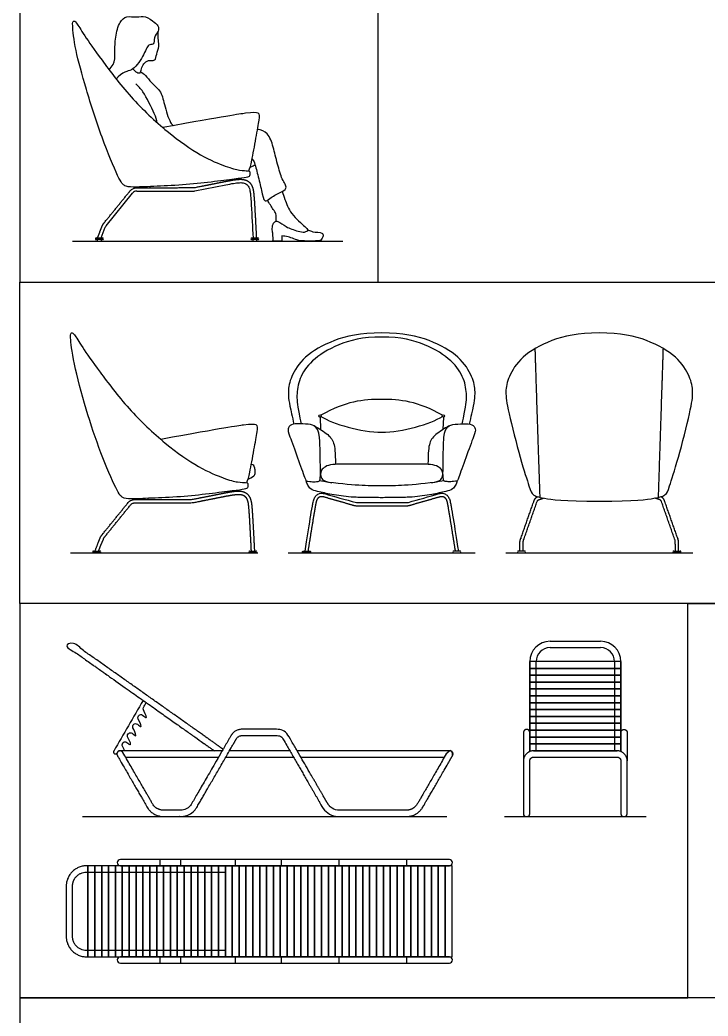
# Model space of a CAD drawing. Header units: millimetres. Extents: x 0.1 to 16.7, y -0.4 to 19.7.
# Drawn here: x 7.98 to 11.44, y 4.26 to 9.27 of the extents above; entities that cross this region are included whole.
import ezdxf

# ---------------------------------------------------------------- set-up
doc = ezdxf.new("R2010")
doc.units = ezdxf.units.MM
for name, color, linetype, true_color in [('AG-DETAIL', 7, 'Continuous', 0x66ffff), ('AG-DETAIL-DIAGRAM', 7, 'Continuous', 0xccff66), ('AG-DETAILS', 7, 'Continuous', 0x66ffff), ('AG-DIAGRAM', 7, 'Continuous', 0xfecc66), ('AG-FURNITURE', 7, 'Continuous', 0x66ccff), ('AG-PEOPLE', 7, 'Continuous', 0xfc6666), ('X-VPRT', 6, 'Continuous', 0xff00ff)]:
    doc.layers.add(name, color=color, linetype=linetype, true_color=true_color)

msp = doc.modelspace()

# ---------------------------------------------------------------- linework, layer by layer
at = {"layer": 'AG-DETAIL'}
for points in [[(10.5434, 6.0447), (10.5434, 6.0102), (11.0006, 6.0102), (11.0006, 6.0447)], [(10.5434, 6.0102), (10.5434, 5.9757), (11.0006, 5.9757), (11.0006, 6.0102)], [(10.5434, 5.9757), (10.5434, 5.9412), (11.0006, 5.9412), (11.0006, 5.9757)], [(10.5434, 5.9412), (10.5434, 5.9068), (11.0006, 5.9068), (11.0006, 5.9412)], [(10.5434, 5.9068), (10.5434, 5.8723), (11.0006, 5.8723), (11.0006, 5.9068)], [(10.5434, 5.8723), (10.5434, 5.8378), (11.0006, 5.8378), (11.0006, 5.8723)], [(10.5434, 5.8378), (10.5434, 5.8033), (11.0006, 5.8033), (11.0006, 5.8378)], [(10.5434, 5.8033), (10.5434, 5.7688), (11.0006, 5.7688), (11.0006, 5.8033)], [(10.5434, 5.7688), (10.5434, 5.7344), (11.0006, 5.7344), (11.0006, 5.7688)], [(10.5434, 5.7344), (10.5434, 5.6999), (11.0006, 5.6999), (11.0006, 5.7344)], [(10.5434, 5.6999), (10.5434, 5.6654), (11.0006, 5.6654), (11.0006, 5.6999)], [(10.5434, 5.6654), (10.5434, 5.6309), (11.0006, 5.6309), (11.0006, 5.6654)], [(8.3255, 4.5615), (8.36, 4.5615), (8.36, 5.0187), (8.3255, 5.0187)], [(8.36, 4.5615), (8.3945, 4.5615), (8.3945, 5.0187), (8.36, 5.0187)], [(8.3945, 4.5615), (8.429, 4.5615), (8.429, 5.0187), (8.3945, 5.0187)], [(8.429, 4.5615), (8.4635, 4.5615), (8.4635, 5.0187), (8.429, 5.0187)], [(8.4635, 4.5615), (8.4979, 4.5615), (8.4979, 5.0187), (8.4635, 5.0187)], [(8.4979, 4.5615), (8.5324, 4.5615), (8.5324, 5.0187), (8.4979, 5.0187)], [(8.5324, 4.5615), (8.5669, 4.5615), (8.5669, 5.0187), (8.5324, 5.0187)], [(8.5669, 4.5615), (8.6014, 4.5615), (8.6014, 5.0187), (8.5669, 5.0187)], [(8.6014, 4.5615), (8.6359, 4.5615), (8.6359, 5.0187), (8.6014, 5.0187)], [(8.6359, 4.5615), (8.6704, 4.5615), (8.6704, 5.0187), (8.6359, 5.0187)], [(8.6704, 4.5615), (8.7048, 4.5615), (8.7048, 5.0187), (8.6704, 5.0187)], [(8.7048, 4.5615), (8.7393, 4.5615), (8.7393, 5.0187), (8.7048, 5.0187)], [(8.7393, 4.5615), (8.7738, 4.5615), (8.7738, 5.0187), (8.7393, 5.0187)], [(8.7738, 4.5615), (8.8083, 4.5615), (8.8083, 5.0187), (8.7738, 5.0187)], [(8.8083, 4.5615), (8.8428, 4.5615), (8.8428, 5.0187), (8.8083, 5.0187)], [(8.8428, 4.5615), (8.8773, 4.5615), (8.8773, 5.0187), (8.8428, 5.0187)], [(8.8773, 4.5615), (8.9117, 4.5615), (8.9117, 5.0187), (8.8773, 5.0187)], [(8.9117, 4.5615), (8.9462, 4.5615), (8.9462, 5.0187), (8.9117, 5.0187)], [(8.9462, 4.5615), (8.9807, 4.5615), (8.9807, 5.0187), (8.9462, 5.0187)], [(8.9807, 4.5615), (9.0152, 4.5615), (9.0152, 5.0187), (8.9807, 5.0187)], [(9.0152, 4.5615), (9.0497, 4.5615), (9.0497, 5.0187), (9.0152, 5.0187)], [(9.0497, 4.5615), (9.0842, 4.5615), (9.0842, 5.0187), (9.0497, 5.0187)], [(9.0842, 4.5615), (9.1186, 4.5615), (9.1186, 5.0187), (9.0842, 5.0187)], [(9.1186, 4.5615), (9.1531, 4.5615), (9.1531, 5.0187), (9.1186, 5.0187)], [(9.1531, 4.5615), (9.1876, 4.5615), (9.1876, 5.0187), (9.1531, 5.0187)], [(9.1876, 4.5615), (9.2221, 4.5615), (9.2221, 5.0187), (9.1876, 5.0187)], [(9.2221, 4.5615), (9.2566, 4.5615), (9.2566, 5.0187), (9.2221, 5.0187)], [(9.2566, 4.5615), (9.2911, 4.5615), (9.2911, 5.0187), (9.2566, 5.0187)], [(9.2911, 4.5615), (9.3255, 4.5615), (9.3255, 5.0187), (9.2911, 5.0187)], [(9.3255, 4.5615), (9.36, 4.5615), (9.36, 5.0187), (9.3255, 5.0187)], [(9.36, 4.5615), (9.3945, 4.5615), (9.3945, 5.0187), (9.36, 5.0187)], [(9.3945, 4.5615), (9.429, 4.5615), (9.429, 5.0187), (9.3945, 5.0187)], [(9.429, 4.5615), (9.4635, 4.5615), (9.4635, 5.0187), (9.429, 5.0187)], [(9.4635, 4.5615), (9.4979, 4.5615), (9.4979, 5.0187), (9.4635, 5.0187)], [(9.4979, 4.5615), (9.5324, 4.5615), (9.5324, 5.0187), (9.4979, 5.0187)], [(9.5324, 4.5615), (9.5669, 4.5615), (9.5669, 5.0187), (9.5324, 5.0187)], [(9.5669, 4.5615), (9.6014, 4.5615), (9.6014, 5.0187), (9.5669, 5.0187)], [(9.6014, 4.5615), (9.6359, 4.5615), (9.6359, 5.0187), (9.6014, 5.0187)], [(9.6359, 4.5615), (9.6704, 4.5615), (9.6704, 5.0187), (9.6359, 5.0187)], [(9.6704, 4.5615), (9.7048, 4.5615), (9.7048, 5.0187), (9.6704, 5.0187)], [(9.7048, 4.5615), (9.7393, 4.5615), (9.7393, 5.0187), (9.7048, 5.0187)], [(9.7393, 4.5615), (9.7738, 4.5615), (9.7738, 5.0187), (9.7393, 5.0187)], [(9.7738, 4.5615), (9.8083, 4.5615), (9.8083, 5.0187), (9.7738, 5.0187)], [(9.8083, 4.5615), (9.8428, 4.5615), (9.8428, 5.0187), (9.8083, 5.0187)], [(9.8428, 4.5615), (9.8773, 4.5615), (9.8773, 5.0187), (9.8428, 5.0187)], [(9.8773, 4.5615), (9.9117, 4.5615), (9.9117, 5.0187), (9.8773, 5.0187)], [(9.9117, 4.5615), (9.9462, 4.5615), (9.9462, 5.0187), (9.9117, 5.0187)], [(9.9462, 4.5615), (9.9807, 4.5615), (9.9807, 5.0187), (9.9462, 5.0187)], [(9.9807, 4.5615), (10.0152, 4.5615), (10.0152, 5.0187), (9.9807, 5.0187)], [(10.0152, 4.5615), (10.0497, 4.5615), (10.0497, 5.0187), (10.0152, 5.0187)], [(10.0497, 4.5615), (10.0842, 4.5615), (10.0842, 5.0187), (10.0497, 5.0187)], [(10.0842, 4.5615), (10.1186, 4.5615), (10.1186, 5.0187), (10.0842, 5.0187)], [(10.1186, 4.5615), (10.1531, 4.5615), (10.1531, 5.0187), (10.1186, 5.0187)]]:
    msp.add_lwpolyline(points, close=True, dxfattribs=at)
for points in [[(11.0006, 5.5964), (11.0006, 5.6309), (10.5434, 5.6309), (10.5434, 5.5964)], [(8.6869, 5.0505), (8.6869, 5.0187)], [(8.7903, 5.0505), (8.7903, 5.0187)], [(9.0639, 5.0505), (9.0639, 5.0187)], [(9.2957, 5.0505), (9.2957, 5.0187)], [(9.5846, 5.0505), (9.5846, 5.0187)], [(9.9241, 5.0505), (9.9241, 5.0187)], [(8.6869, 4.5615), (8.6869, 4.5298)], [(8.7903, 4.5615), (8.7903, 4.5298)], [(9.0639, 4.5615), (9.0639, 4.5298)], [(9.2957, 4.5615), (9.2957, 4.5298)], [(9.5846, 4.5615), (9.5846, 4.5298)], [(9.9241, 4.5615), (9.9241, 4.5298)]]:
    msp.add_lwpolyline(points, dxfattribs=at)
for points in [[(8.602, 5.8497), (8.5529, 5.7647), (8.5039, 5.6797), (8.4548, 5.5947)], [(8.6035, 5.8139), (8.6082, 5.8221), (8.6129, 5.8304), (8.6176, 5.8386)], [(8.4712, 5.5852), (8.4714, 5.5855), (8.4716, 5.5858), (8.4717, 5.586)]]:
    msp.add_open_spline(points, degree=3, dxfattribs=at)
msp.add_open_spline([(8.5097, 5.5964), (8.5059, 5.605), (8.5003, 5.6151), (8.497, 5.6238), (8.4967, 5.6282), (8.5005, 5.6358), (8.504, 5.6398), (8.5176, 5.6467), (8.534, 5.6251), (8.5453, 5.6284), (8.5281, 5.6571), (8.5233, 5.6693), (8.523, 5.6737), (8.5269, 5.6813), (8.5304, 5.6853), (8.5439, 5.6922), (8.5603, 5.6706), (8.5716, 5.6739), (8.5544, 5.7026), (8.5496, 5.7148), (8.5493, 5.7192), (8.5532, 5.7268), (8.5567, 5.7308), (8.5703, 5.7377), (8.5866, 5.7161), (8.5979, 5.7194), (8.5807, 5.7481), (8.576, 5.7603), (8.5757, 5.7647), (8.5795, 5.7723), (8.583, 5.7763), (8.5966, 5.7832), (8.613, 5.7616), (8.6243, 5.7649), (8.607, 5.7936), (8.6023, 5.8057), (8.602, 5.8099), (8.6035, 5.8139)], degree=3, knots=[1.27128, 1.27128, 1.27128, 1.27128, 1.573322, 1.573322, 1.77571, 1.77571, 1.77571, 1.986887, 2.272451, 2.413014, 2.920341, 2.920341, 3.122734, 3.122734, 3.122734, 3.333913, 3.619478, 3.760041, 4.267367, 4.267367, 4.469774, 4.469774, 4.469774, 4.680961, 4.966525, 5.107088, 5.614414, 5.614414, 5.816843, 5.816843, 5.816843, 6.028042, 6.313607, 6.45417, 6.961496, 6.961496, 7.145632, 7.145632, 7.145632, 7.145632], dxfattribs=at)
msp.add_rational_spline([(8.4548, 5.5947), (8.4501, 5.5865), (8.4583, 5.5818), (8.4665, 5.577), (8.4712, 5.5852)], [1, 0.707106781187, 1, 0.707106781187, 1], degree=2, knots=[0, 0, 0, 0.04886706, 0.04886706, 0.09773412, 0.09773412, 0.09773412], dxfattribs=at)
at = {"layer": 'AG-DETAIL-DIAGRAM'}
for p, q in [((9.4904, 7.2727), (9.4932, 7.21)), ((10.1097, 7.2727), (10.1069, 7.21))]:
    msp.add_line(p, q, dxfattribs=at)
for points, degree in [([(10.5951, 6.8692), (10.5785, 7.3713), (10.5706, 7.6171)], 2), ([(11.1894, 6.8692), (11.206, 7.3713), (11.2139, 7.6171)], 2), ([(9.8001, 7.3615), (9.7087, 7.3615), (9.617, 7.3522), (9.4952, 7.2816)], 3), ([(10.1049, 7.2816), (9.9831, 7.3522), (9.8914, 7.3615), (9.8001, 7.3615)], 3), ([(9.4951, 7.2754), (9.5545, 7.2386), (9.697, 7.1962), (9.8001, 7.1962)], 3), ([(9.8001, 7.1962), (9.9031, 7.1962), (10.0456, 7.2386), (10.105, 7.2754)], 3)]:
    msp.add_open_spline(points, degree=degree, dxfattribs=at)
at = {"layer": 'AG-DETAILS'}
for centre in [(9.4901, 7.2786), (10.11, 7.2786)]:
    msp.add_circle(centre, 0.00593, dxfattribs=at)
msp.add_open_spline([(10.2045, 7.2383), (10.2067, 7.2488), (10.2222, 7.3223), (10.229, 7.3791), (10.2167, 7.4656), (10.1597, 7.5555), (10.0251, 7.6421), (9.8974, 7.6747), (9.8001, 7.6747), (9.7027, 7.6747), (9.5751, 7.6421), (9.4404, 7.5555), (9.3834, 7.4656), (9.3712, 7.3791), (9.3779, 7.3223), (9.3934, 7.2488), (9.3956, 7.2383)], degree=3, knots=[12.163625, 12.163625, 12.163625, 12.163625, 12.239716, 12.729305, 13.218893, 13.708482, 14.19807, 14.687659, 14.687659, 14.687659, 15.177248, 15.666836, 16.156425, 16.646014, 17.135602, 17.211693, 17.211693, 17.211693, 17.211693], dxfattribs=at)
at = {"layer": 'AG-DIAGRAM'}
msp.add_line((8.248, 8.1569), (9.6052, 8.1569), dxfattribs=at)
for points in [[(8.238, 6.5908), (9.1778, 6.5908)], [(9.3302, 6.5908), (10.27, 6.5908)], [(10.4224, 6.5908), (11.3622, 6.5908)], [(8.2976, 5.2662), (10.1264, 5.2662)], [(10.4169, 5.2662), (11.127, 5.2662)]]:
    msp.add_lwpolyline(points, dxfattribs=at)
at = {"layer": 'AG-FURNITURE'}
for p, q in [((8.5709, 8.408), (8.8538, 8.408)), ((8.8625, 8.4089), (9.0172, 8.4396)), ((8.4168, 8.2337), (8.5495, 8.3978)), ((8.3916, 8.1729), (8.4125, 8.2264)), ((10.645, 6.1145), (10.899, 6.1145)), ((10.5751, 5.5964), (10.5751, 6.0447)), ((10.9688, 6.0447), (10.9688, 5.5964)), ((9.0176, 5.5647), (9.3573, 5.5647)), ((9.339, 5.5964), (9.036, 5.5964)), ((9.0152, 4.987), (9.0152, 5.0187)), ((9.0152, 4.5615), (9.0152, 4.5933))]:
    msp.add_line(p, q, dxfattribs=at)
for points in [[(9.0684, 8.4689), (9.0687, 8.4655)], [(9.0835, 8.4668), (9.0831, 8.4707)], [(8.618, 8.4297), (8.618, 8.4248)], [(8.6381, 8.4248), (8.6381, 8.4305)], [(8.6079, 6.8636), (8.6079, 6.8587)], [(8.6281, 6.8587), (8.6281, 6.8644)], [(9.0584, 6.9028), (9.0586, 6.8994)], [(9.0734, 6.9007), (9.073, 6.9046)], [(9.5233, 6.885), (9.524, 6.889)], [(9.5359, 6.8868), (9.535, 6.8817)], [(10.0642, 6.8868), (10.0651, 6.8817)], [(10.0768, 6.885), (10.0761, 6.889)], [(10.5116, 5.6879), (10.5116, 5.5456)], [(10.5434, 5.5927), (10.5434, 5.6879)], [(11.0006, 5.5927), (11.0006, 5.6879)], [(11.0323, 5.6879), (11.0323, 5.5456)], [(10.5624, 5.5964), (10.9815, 5.5964)], [(8.3255, 4.5615), (8.3255, 5.0187)], [(8.4729, 5.0346), (8.4729, 5.0346)], [(10.1399, 4.5615), (10.1531, 4.5615), (10.1531, 5.0187), (10.1399, 5.0187)], [(9.0152, 4.5933), (9.0152, 4.987)], [(8.4729, 4.5456), (8.4729, 4.5456)]]:
    msp.add_lwpolyline(points, dxfattribs=at)
for points in [[(8.3721, 8.1641), (8.3721, 8.1569), (8.3931, 8.1569), (8.3931, 8.1641)], [(9.1523, 8.1641), (9.1523, 8.1569), (9.1733, 8.1569), (9.1733, 8.1641)]]:
    msp.add_lwpolyline(points, close=True, dxfattribs=at)
for centre, radius, start, end in [((8.5709, 8.3804), 0.0276, 90, 141.0425), ((8.8538, 8.4524), 0.0444, 270, 281.2177), ((8.4382, 8.2163), 0.0276, 141.0425, 158.6425), ((8.3669, 8.1685), 0.00436, 90, 180), ((8.3669, 8.1685), 0.00436, 180, 270), ((8.3983, 8.1685), 0.00436, 0, 90), ((8.3983, 8.1685), 0.00436, 270, 360), ((9.1471, 8.1685), 0.00436, 90, 180), ((9.1471, 8.1685), 0.00436, 180, 270), ((9.1785, 8.1685), 0.00436, 0, 90), ((9.1785, 8.1685), 0.00436, 270, 360), ((8.3536, 6.5952), 0.00436, 90, 180), ((8.3536, 6.5952), 0.00436, 180, 270), ((8.385, 6.5952), 0.00436, 0, 90), ((8.385, 6.5952), 0.00436, 270, 360), ((9.137, 6.5952), 0.00436, 90, 180), ((9.137, 6.5952), 0.00436, 180, 270), ((9.1685, 6.5952), 0.00436, 0, 90), ((9.1685, 6.5952), 0.00436, 270, 360), ((10.1615, 6.5952), 0.00436, 90, 180), ((10.1615, 6.5952), 0.00436, 180, 270), ((10.1929, 6.5952), 0.00436, 360, 90), ((10.1929, 6.5952), 0.00436, 270, 0), ((10.4864, 6.5952), 0.00436, 90, 180), ((10.4864, 6.5952), 0.00436, 180, 270), ((10.5179, 6.5952), 0.00436, 360, 90), ((10.5179, 6.5952), 0.00436, 270, 0), ((11.2666, 6.5952), 0.00436, 90, 180), ((11.2666, 6.5952), 0.00436, 180, 270), ((11.2981, 6.5952), 0.00436, 0, 90), ((11.2981, 6.5952), 0.00436, 270, 360), ((10.645, 6.0447), 0.1016, 90, 180), ((10.645, 6.0447), 0.0698, 90, 180), ((10.899, 6.0447), 0.1016, 0, 90), ((10.899, 6.0447), 0.0699, 0, 90), ((10.5243, 5.2789), 0.0127, 180, 270), ((10.5307, 5.2789), 0.0127, 270, 0), ((11.0133, 5.2789), 0.0127, 180, 270), ((11.0196, 5.2789), 0.0127, 270, 0), ((8.4887, 5.0346), 0.0159, 90, 180), ((8.4887, 5.0346), 0.0159, 180, 270), ((10.1399, 5.0346), 0.0159, 0, 90), ((10.1399, 5.0346), 0.0159, 270, 0), ((8.4887, 4.5456), 0.0159, 90, 180), ((10.1399, 4.5456), 0.0159, 0, 90), ((8.4887, 4.5456), 0.0159, 180, 270), ((10.1399, 4.5456), 0.0159, 270, 0)]:
    msp.add_arc(centre, radius, start, end, dxfattribs=at)
for points, degree in [([(9.1268, 8.5097), (9.1189, 8.5103), (9.0911, 8.5096), (9.0244, 8.5277), (8.8981, 8.5791), (8.7269, 8.6975), (8.5351, 8.8787), (8.3853, 9.0784), (8.3011, 9.1972), (8.2643, 9.2622), (8.253, 9.2618), (8.2451, 9.2578), (8.2587, 9.1255), (8.3132, 8.9286), (8.3946, 8.6716), (8.4858, 8.4539), (8.509, 8.4325), (8.5415, 8.4261), (8.6481, 8.4311), (8.8008, 8.4372), (8.947, 8.4532), (9.0714, 8.4695), (9.1264, 8.4757), (9.1385, 8.4831), (9.1391, 8.4958), (9.1383, 8.5058), (9.1347, 8.5091), (9.1268, 8.5097)], 3), ([(9.1399, 8.5273), (9.1522, 8.5331), (9.1595, 8.5372), (9.1642, 8.5405)], 3), ([(8.3669, 8.1729), (8.3826, 8.1729), (8.3983, 8.1729)], 2), ([(8.3983, 8.1641), (8.3826, 8.1641), (8.3669, 8.1641)], 2), ([(9.1471, 8.1729), (9.1628, 8.1729), (9.1785, 8.1729)], 2), ([(9.1785, 8.1641), (9.1628, 8.1641), (9.1471, 8.1641)], 2), ([(9.1167, 6.9436), (9.1088, 6.9442), (9.081, 6.9435), (9.0143, 6.9617), (8.8881, 7.013), (8.7169, 7.1314), (8.525, 7.3126), (8.3752, 7.5123), (8.291, 7.6311), (8.2542, 7.6961), (8.2429, 7.6957), (8.235, 7.6917), (8.2486, 7.5594), (8.3157, 7.3053), (8.3878, 7.0919), (8.4758, 6.8878), (8.4989, 6.8664), (8.5314, 6.86), (8.638, 6.865), (8.7907, 6.8711), (8.9369, 6.8871), (9.0613, 6.9034), (9.1163, 6.9096), (9.1284, 6.917), (9.129, 6.9297), (9.1283, 6.9398), (9.1246, 6.943), (9.1167, 6.9436)], 3), ([(10.8923, 7.6957), (10.785, 7.6957), (10.6443, 7.6631), (10.496, 7.5765), (10.4331, 7.4715), (10.4196, 7.4001), (10.4301, 7.3211), (10.4989, 7.0483), (10.5453, 6.9086), (10.556, 6.8811), (10.5962, 6.8658), (10.7091, 6.8505), (10.8923, 6.8505)], 3), ([(10.8923, 6.8505), (11.0754, 6.8505), (11.1883, 6.8658), (11.2285, 6.8811), (11.2392, 6.9086), (11.2856, 7.0483), (11.3545, 7.3211), (11.3649, 7.4001), (11.3514, 7.4715), (11.2885, 7.5765), (11.1402, 7.6631), (10.9995, 7.6957), (10.8923, 7.6957)], 3), ([(9.4124, 6.9716), (9.4052, 6.9908), (9.3787, 7.0671), (9.3332, 7.1909), (9.3264, 7.2126), (9.3421, 7.2385), (9.3878, 7.2385), (9.4478, 7.2375), (9.4757, 7.2207), (9.4884, 7.186), (9.4906, 7.111), (9.4925, 7.0183), (9.4927, 6.9606), (9.4865, 6.9498), (9.4686, 6.9473), (9.4367, 6.9488), (9.4216, 6.9516), (9.4195, 6.9523), (9.4124, 6.9716)], 3), ([(10.1877, 6.9716), (10.1949, 6.9908), (10.2214, 7.0671), (10.267, 7.1909), (10.2737, 7.2126), (10.258, 7.2385), (10.2123, 7.2385), (10.1524, 7.2375), (10.1245, 7.2207), (10.1117, 7.186), (10.1096, 7.111), (10.1077, 7.0183), (10.1074, 6.9606), (10.1136, 6.9498), (10.1315, 6.9473), (10.1634, 6.9488), (10.1785, 6.9516), (10.1806, 6.9523), (10.1877, 6.9716)], 3), ([(9.1298, 6.9613), (9.151, 6.9713), (9.1641, 6.9809), (9.1652, 6.9968), (9.1631, 7.0176), (9.1585, 7.0305), (9.1512, 7.0333), (9.1455, 7.0343)], 3), ([(9.8001, 7.0364), (9.7238, 7.0364), (9.6292, 7.0364), (9.5629, 7.0366), (9.5216, 7.0286), (9.4988, 7.0108), (9.4924, 6.9909), (9.4935, 6.9743), (9.505, 6.9497), (9.5496, 6.9425)], 3), ([(10.0506, 6.9425), (10.0951, 6.9497), (10.1066, 6.9743), (10.1077, 6.9909), (10.1013, 7.0108), (10.0785, 7.0286), (10.0372, 7.0366), (9.9709, 7.0364), (9.8763, 7.0364), (9.8001, 7.0364)], 3), ([(9.8001, 6.9268), (9.7448, 6.9268), (9.689, 6.9289), (9.5471, 6.9409), (9.4862, 6.9523)], 3), ([(10.1139, 6.9523), (10.0531, 6.9409), (9.9111, 6.9289), (9.8553, 6.9268), (9.8001, 6.9268)], 3), ([(8.3536, 6.5996), (8.3693, 6.5996), (8.385, 6.5996)], 2), ([(8.385, 6.5908), (8.3693, 6.5908), (8.3536, 6.5908)], 2), ([(9.137, 6.5996), (9.1527, 6.5996), (9.1685, 6.5996)], 2), ([(9.1685, 6.5908), (9.1527, 6.5908), (9.137, 6.5908)], 2), ([(9.4072, 6.5996), (9.4229, 6.5996), (9.4386, 6.5996)], 2), ([(9.4386, 6.5908), (9.4229, 6.5908), (9.4072, 6.5908)], 2), ([(10.1929, 6.5996), (10.1772, 6.5996), (10.1615, 6.5996)], 2), ([(10.1615, 6.5908), (10.1772, 6.5908), (10.1929, 6.5908)], 2), ([(10.5179, 6.5996), (10.5021, 6.5996), (10.4864, 6.5996)], 2), ([(10.4864, 6.5908), (10.5021, 6.5908), (10.5179, 6.5908)], 2), ([(11.2666, 6.5996), (11.2824, 6.5996), (11.2981, 6.5996)], 2), ([(11.2981, 6.5908), (11.2824, 6.5908), (11.2666, 6.5908)], 2), ([(10.645, 6.1463), (10.772, 6.1463), (10.899, 6.1463)], 2), ([(10.5434, 5.5927), (10.5434, 5.8187), (10.5434, 6.0447)], 2), ([(11.0006, 6.0447), (11.0006, 5.8187), (11.0006, 5.5927)], 2), ([(9.0039, 5.6044), (8.961, 5.6347), (8.8365, 5.7228)], 2), ([(8.5141, 5.5647), (8.7504, 5.5647), (8.981, 5.5647)], 2), ([(9.394, 5.5647), (9.7619, 5.5647), (10.1147, 5.5647)], 2), ([(10.9815, 5.5964), (10.772, 5.5964), (10.5624, 5.5964)], 2), ([(10.5624, 5.5647), (10.772, 5.5647), (10.9815, 5.5647)], 2), ([(10.5116, 5.5456), (10.5116, 5.4123), (10.5116, 5.2789)], 2), ([(10.5434, 5.2789), (10.5434, 5.4123), (10.5434, 5.5456)], 2), ([(11.0006, 5.5456), (11.0006, 5.4123), (11.0006, 5.2789)], 2), ([(11.0323, 5.2789), (11.0323, 5.4123), (11.0323, 5.5456)], 2), ([(10.5243, 5.2662), (10.5275, 5.2662), (10.5307, 5.2662)], 2), ([(11.0133, 5.2662), (11.0164, 5.2662), (11.0196, 5.2662)], 2), ([(10.1399, 5.0505), (9.3143, 5.0505), (8.4887, 5.0505)], 2), ([(8.4887, 5.0187), (9.3143, 5.0187), (10.1399, 5.0187)], 2), ([(10.1399, 4.5615), (9.3143, 4.5615), (8.4887, 4.5615)], 2), ([(8.4887, 4.5298), (9.3143, 4.5298), (10.1399, 4.5298)], 2)]:
    msp.add_open_spline(points, degree=degree, dxfattribs=at)
for points, knots in [([(9.1324, 8.5089), (9.1396, 8.5233), (9.1469, 8.5507), (9.1698, 8.6797), (9.1878, 8.7753), (9.1878, 8.8046), (9.1373, 8.8022), (9.0271, 8.7859), (8.7014, 8.7266)], [0.04041, 0.04041, 0.04041, 0.04041, 0.432373, 0.864746, 1.297119, 1.729492, 2.161866, 2.582194, 2.582194, 2.582194, 2.582194]), ([(9.0172, 8.4396), (9.0304, 8.4422), (9.0534, 8.4465), (9.0804, 8.4501), (9.0968, 8.4503), (9.1063, 8.4491), (9.1147, 8.4467), (9.1224, 8.442), (9.1303, 8.4335), (9.1355, 8.4223), (9.1395, 8.4069), (9.1411, 8.3918), (9.1433, 8.368), (9.1478, 8.2955), (9.1512, 8.228), (9.154, 8.1729)], [2.599205, 2.599205, 2.599205, 2.599205, 2.730918, 2.829788, 2.867447, 2.891323, 2.924611, 2.952703, 2.979343, 3.037531, 3.072808, 3.135914, 3.186138, 3.307916, 3.851279, 3.851279, 3.851279, 3.851279]), ([(9.8001, 7.6957), (9.6928, 7.6957), (9.5521, 7.6631), (9.4038, 7.5765), (9.3409, 7.4715), (9.3274, 7.4001), (9.3353, 7.3405), (9.3551, 7.256), (9.3597, 7.2374)], [4.895886, 4.895886, 4.895886, 4.895886, 5.385475, 5.875064, 6.364652, 6.854241, 7.34383, 7.471376, 7.471376, 7.471376, 7.471376]), ([(10.2405, 7.2374), (10.245, 7.256), (10.2648, 7.3405), (10.2727, 7.4001), (10.2592, 7.4715), (10.1963, 7.5765), (10.048, 7.6631), (9.9073, 7.6957), (9.8001, 7.6957)], [2.320396, 2.320396, 2.320396, 2.320396, 2.447943, 2.937532, 3.42712, 3.916709, 4.406298, 4.895886, 4.895886, 4.895886, 4.895886]), ([(9.1223, 6.9428), (9.1295, 6.9573), (9.1368, 6.9846), (9.1597, 7.1136), (9.1778, 7.2092), (9.1778, 7.2385), (9.1272, 7.2361), (9.017, 7.2198), (8.6913, 7.1605)], [0.04041, 0.04041, 0.04041, 0.04041, 0.432373, 0.864746, 1.297119, 1.729492, 2.161866, 2.582194, 2.582194, 2.582194, 2.582194]), ([(9.4591, 7.2293), (9.4733, 7.2226), (9.5307, 7.1887), (9.5634, 7.1465), (9.5667, 7.0966), (9.568, 7.0353)], [0, 0, 0, 0, 0.2787674, 0.5575349, 0.8356287, 0.8356287, 0.8356287, 0.8356287]), ([(10.141, 7.2293), (10.1268, 7.2226), (10.0694, 7.1887), (10.0367, 7.1465), (10.0334, 7.0966), (10.0321, 7.0353)], [0, 0, 0, 0, 0.2787674, 0.5575349, 0.8356287, 0.8356287, 0.8356287, 0.8356287]), ([(9.8001, 6.8678), (9.783, 6.8678), (9.7139, 6.8684), (9.6311, 6.8703), (9.5541, 6.8834), (9.4837, 6.8963), (9.4427, 6.9091), (9.4294, 6.9288), (9.4232, 6.9436), (9.4212, 6.9523)], [2.923923, 2.923923, 2.923923, 2.923923, 3.334281, 3.741088, 4.39616, 4.934926, 5.270006, 5.564803, 5.825032, 5.825032, 5.825032, 5.825032]), ([(10.1789, 6.9523), (10.1769, 6.9436), (10.1707, 6.9288), (10.1574, 6.9091), (10.1164, 6.8963), (10.046, 6.8834), (9.969, 6.8703), (9.8862, 6.8684), (9.8172, 6.8678), (9.8001, 6.8678)], [0.022814, 0.022814, 0.022814, 0.022814, 0.283044, 0.577841, 0.912921, 1.451687, 2.106759, 2.513566, 2.923923, 2.923923, 2.923923, 2.923923]), ([(9.415, 6.5996), (9.4253, 6.6635), (9.4367, 6.7342), (9.4493, 6.8116), (9.455, 6.8426), (9.4583, 6.8564), (9.4633, 6.8683), (9.4699, 6.8785), (9.4794, 6.886), (9.4928, 6.8911), (9.5041, 6.8903), (9.5127, 6.8881), (9.5638, 6.8734), (9.6149, 6.8588), (9.6735, 6.8431), (9.7127, 6.8431), (9.7519, 6.8431), (9.8001, 6.8431), (9.8482, 6.8431), (9.8874, 6.8431), (9.9342, 6.8442), (9.9853, 6.8588), (10.0363, 6.8734), (10.0885, 6.8884), (10.096, 6.8903), (10.1073, 6.8911), (10.1207, 6.886), (10.1302, 6.8785), (10.1368, 6.8683), (10.1418, 6.8564), (10.1451, 6.8426), (10.1508, 6.8116), (10.1633, 6.7349), (10.1746, 6.6649), (10.1851, 6.5996)], [-2.015817, -2.015817, -2.015817, -2.015817, -1.515603, -1.310591, -1.244167, -1.204622, -1.17202, -1.116626, -1.086545, -1.054288, -0.974988, -0.974988, -0.974988, -0.408644, -0.408644, -0.408644, -0.028933, -0.028933, -0.028933, 0.382599, 0.382599, 0.382599, 0.920111, 0.920111, 0.920111, 0.996423, 1.028679, 1.058761, 1.114155, 1.146757, 1.186301, 1.252726, 1.457738, 1.950662, 1.950662, 1.950662, 1.950662])]:
    msp.add_open_spline(points, degree=3, knots=knots, dxfattribs=at)
for points, weights, degree, knots in [([(8.3736, 8.1729), (8.3825, 8.1957), (8.3897, 8.2141), (8.3969, 8.2325), (8.3986, 8.2367), (8.4009, 8.2407), (8.4037, 8.2442), (8.448, 8.2989), (8.4922, 8.3536), (8.5364, 8.4083), (8.545, 8.4189), (8.5573, 8.4248), (8.5709, 8.4248), (8.6652, 8.4248), (8.7595, 8.4248), (8.8592, 8.4253), (8.9108, 8.4356), (8.9624, 8.4458), (9.014, 8.456), (9.0273, 8.4586), (9.0511, 8.4633), (9.0797, 8.4671), (9.098, 8.467), (9.1102, 8.4655), (9.1218, 8.4619), (9.133, 8.4551), (9.1442, 8.4435), (9.1512, 8.4287), (9.156, 8.4104), (9.1577, 8.3939), (9.16, 8.3694), (9.1645, 8.2963), (9.168, 8.2283), (9.1708, 8.1729)], [1, 1, 1, 1, 0.992152316181, 0.992152316181, 1, 1, 1, 1, 0.934950262752, 0.934950262752, 1, 1, 1, 1, 1, 1, 1, 1, 1, 1, 1, 1, 1, 1, 1, 1, 1, 1, 1, 1, 1, 1], 3, [0.004934, 0.004934, 0.004934, 0.004934, 0.194332, 0.194332, 0.194332, 0.229699, 0.229699, 0.229699, 0.905153, 0.905153, 0.905153, 1.007723, 1.007723, 1.007723, 1.904661, 1.904661, 1.904661, 2.599205, 2.599205, 2.599205, 2.732838, 2.83826, 2.882215, 2.91261, 2.958981, 3.001033, 3.040571, 3.116318, 3.159294, 3.227477, 3.278851, 3.401643, 3.948364, 3.948364, 3.948364, 3.948364]), ([(8.3607, 6.5996), (8.3727, 6.6301), (8.3797, 6.6483), (8.3868, 6.6664), (8.3885, 6.6706), (8.3908, 6.6746), (8.3937, 6.6781), (8.4379, 6.7328), (8.4821, 6.7876), (8.5264, 6.8423), (8.5349, 6.8529), (8.5472, 6.8587), (8.5608, 6.8587), (8.6551, 6.8587), (8.7495, 6.8587), (8.8491, 6.8593), (8.9007, 6.8695), (8.9523, 6.8797), (9.0039, 6.89), (9.0172, 6.8926), (9.0411, 6.8972), (9.0696, 6.901), (9.0879, 6.9009), (9.1001, 6.8994), (9.1117, 6.8959), (9.1229, 6.8891), (9.1341, 6.8774), (9.1411, 6.8627), (9.1459, 6.8443), (9.1477, 6.8278), (9.1499, 6.8033), (9.1544, 6.7306), (9.1579, 6.663), (9.1611, 6.5996)], [1, 1, 1, 1, 0.992152316181, 0.992152316181, 1, 1, 1, 1, 0.934950262752, 0.934950262752, 1, 1, 1, 1, 1, 1, 1, 1, 1, 1, 1, 1, 1, 1, 1, 1, 1, 1, 1, 1, 1, 1], 3, [0.007391, 0.007391, 0.007391, 0.007391, 0.194332, 0.194332, 0.194332, 0.229699, 0.229699, 0.229699, 0.905153, 0.905153, 0.905153, 1.007723, 1.007723, 1.007723, 1.904661, 1.904661, 1.904661, 2.599205, 2.599205, 2.599205, 2.732838, 2.83826, 2.882215, 2.91261, 2.958981, 3.001033, 3.040571, 3.116318, 3.159294, 3.227477, 3.278851, 3.401643, 3.944555, 3.944555, 3.944555, 3.944555]), ([(8.3787, 6.5996), (8.3887, 6.6252), (8.3956, 6.6427), (8.4067, 6.6676), (8.4509, 6.7223), (8.4952, 6.777), (8.5394, 6.8317), (8.5447, 6.8383), (8.5524, 6.842), (8.5608, 6.842), (8.6551, 6.842), (8.7495, 6.842), (8.8524, 6.8428), (8.904, 6.853), (8.9556, 6.8633), (9.0072, 6.8735), (9.0203, 6.8761), (9.0433, 6.8804), (9.0704, 6.884), (9.0867, 6.8842), (9.0963, 6.883), (9.1047, 6.8806), (9.1123, 6.8759), (9.1203, 6.8674), (9.1254, 6.8562), (9.1294, 6.8408), (9.131, 6.8257), (9.1332, 6.802), (9.1377, 6.7298), (9.1411, 6.6627), (9.1443, 6.5996)], [1, 1, 1, 1, 1, 1, 1, 0.934950262752, 0.934950262752, 1, 1, 1, 1, 1, 1, 1, 1, 1, 1, 1, 1, 1, 1, 1, 1, 1, 1, 1, 1, 1, 1], 3, [0.013326, 0.013326, 0.013326, 0.013326, 0.229699, 0.229699, 0.229699, 0.905153, 0.905153, 0.905153, 1.007723, 1.007723, 1.007723, 1.904661, 1.904661, 1.904661, 2.599205, 2.599205, 2.599205, 2.730918, 2.829788, 2.867447, 2.891323, 2.924611, 2.952703, 2.979343, 3.037531, 3.072808, 3.135914, 3.186138, 3.307916, 3.847473, 3.847473, 3.847473, 3.847473]), ([(9.4311, 6.5996), (9.4407, 6.659), (9.4522, 6.7306), (9.4649, 6.8087), (9.4705, 6.8389), (9.4733, 6.8511), (9.4772, 6.8602), (9.4824, 6.8689), (9.4937, 6.8757), (9.5027, 6.8743), (9.5083, 6.8728), (9.5594, 6.8582), (9.6105, 6.8435), (9.6616, 6.8289), (9.6654, 6.8278), (9.6694, 6.8272), (9.6735, 6.8272), (9.7127, 6.8272), (9.7519, 6.8272), (9.8001, 6.8272), (9.8482, 6.8272), (9.8874, 6.8272), (9.9266, 6.8272), (9.9307, 6.8272), (9.9347, 6.8278), (9.9386, 6.8289), (9.9896, 6.8435), (10.0407, 6.8582), (10.0925, 6.873), (10.0974, 6.8743), (10.1064, 6.8757), (10.1177, 6.8689), (10.1229, 6.8602), (10.1268, 6.8511), (10.1297, 6.8389), (10.1353, 6.8087), (10.1478, 6.7314), (10.1592, 6.6606), (10.169, 6.5996)], [1, 1, 1, 1, 1, 1, 1, 1, 1, 1, 1, 1, 1, 1, 0.993525466864, 0.993525466864, 1, 1, 1, 1, 1, 1, 1, 0.993525466864, 0.993525466864, 1, 1, 1, 1, 1, 1, 1, 1, 1, 1, 1, 1, 1, 1], 3, [-1.9389, -1.9389, -1.9389, -1.9389, -1.429196, -1.225078, -1.16075, -1.12683, -1.101346, -1.063254, -1.028421, -0.974988, -0.974988, -0.974988, -0.440464, -0.440464, -0.440464, -0.408644, -0.408644, -0.408644, -0.028933, -0.028933, -0.028933, 0.350778, 0.350778, 0.350778, 0.382599, 0.382599, 0.382599, 0.920111, 0.920111, 0.920111, 0.970555, 1.005389, 1.043481, 1.068965, 1.102885, 1.167212, 1.37133, 1.873096, 1.873096, 1.873096, 1.873096]), ([(10.4942, 6.5996), (10.4942, 6.6265), (10.4942, 6.6462), (10.4942, 6.6516), (10.496, 6.6566), (10.5307, 6.7553), (10.5654, 6.8539), (10.57, 6.8671), (10.5829, 6.8724)], [1, 1, 1, 0.985730251422, 1, 1, 1, 0.913307121439, 1], 2, [0, 0, 0, 0.12932, 0.12932, 0.1553189, 0.1553189, 0.8413848, 0.8413848, 0.9058627, 0.9058627, 0.9058627]), ([(10.5101, 6.5996), (10.5101, 6.6265), (10.5109, 6.6514), (10.5456, 6.75), (10.5803, 6.8486), (10.5829, 6.8559), (10.5902, 6.8582), (10.6016, 6.8618), (10.6129, 6.8655)], [1, 1, 1, 1, 1, 0.895352398253, 1, 1, 1], 2, [0, 0, 0, 0.1553189, 0.1553189, 0.8413848, 0.8413848, 0.9123356, 0.9123356, 0.9902534, 0.9902534, 0.9902534]), ([(11.2744, 6.5996), (11.2744, 6.6265), (11.2736, 6.6514), (11.2389, 6.75), (11.2042, 6.8486), (11.2016, 6.8559), (11.1943, 6.8582), (11.183, 6.8618), (11.1717, 6.8655)], [1, 1, 1, 1, 1, 0.895352398253, 1, 1, 1], 2, [0, 0, 0, 0.1553189, 0.1553189, 0.8413848, 0.8413848, 0.9123356, 0.9123356, 0.9902534, 0.9902534, 0.9902534]), ([(11.2903, 6.5996), (11.2903, 6.6265), (11.2903, 6.6462), (11.2903, 6.6516), (11.2885, 6.6566), (11.2538, 6.7553), (11.2191, 6.8539), (11.2145, 6.8671), (11.2016, 6.8724)], [1, 1, 1, 0.985730251422, 1, 1, 1, 0.913307121439, 1], 2, [0, 0, 0, 0.12932, 0.12932, 0.1553189, 0.1553189, 0.8413848, 0.8413848, 0.9058627, 0.9058627, 0.9058627]), ([(9.4072, 6.5908), (9.4028, 6.5908), (9.4028, 6.5952), (9.4028, 6.5996), (9.4072, 6.5996)], [1, 0.707106781187, 1, 0.707106781186, 1], 2, [0, 0, 0, 0.02246652, 0.02246652, 0.04493304, 0.04493304, 0.04493304]), ([(9.4386, 6.5996), (9.443, 6.5996), (9.443, 6.5952), (9.443, 6.5908), (9.4386, 6.5908)], [1, 0.707106781187, 1, 0.707106781187, 1], 2, [0.14816072, 0.14816072, 0.14816072, 0.17062724, 0.17062724, 0.19309376, 0.19309376, 0.19309376]), ([(8.8365, 5.7228), (8.5408, 5.9319), (8.2416, 6.1434), (8.2286, 6.1526), (8.2195, 6.1396), (8.2103, 6.1266), (8.2233, 6.1175), (8.8142, 5.6996), (8.9602, 5.5964)], [1, 1, 1, 0.707106781187, 1, 0.707106781187, 1, 1, 1], 2, [20.300183, 20.300183, 20.300183, 22.55724, 22.55724, 22.639052, 22.639052, 22.720865, 22.720865, 27.17929, 27.17929, 27.17929]), ([(8.5004, 5.5885), (8.6039, 5.4091), (8.6498, 5.3297), (8.6681, 5.298), (8.7048, 5.298), (8.7532, 5.298), (8.7903, 5.298), (8.827, 5.298), (8.8453, 5.3297), (8.904, 5.4313), (9.0433, 5.6726), (9.0616, 5.7044), (9.0983, 5.7044), (9.1632, 5.7044), (9.2767, 5.7044), (9.3133, 5.7044), (9.3316, 5.6726), (9.471, 5.4313), (9.5296, 5.3297), (9.548, 5.298), (9.5846, 5.298), (9.8433, 5.298), (9.9241, 5.298), (9.9608, 5.298), (9.9791, 5.3297), (10.0249, 5.4091), (10.1285, 5.5885), (10.1364, 5.6022), (10.1502, 5.5943), (10.1639, 5.5864), (10.156, 5.5726), (10.0524, 5.3932), (10.0066, 5.3138), (9.9791, 5.2662), (9.9241, 5.2662), (9.8433, 5.2662), (9.5846, 5.2662), (9.5296, 5.2662), (9.5021, 5.3138), (9.4123, 5.4694), (9.3041, 5.6567), (9.295, 5.6726), (9.2767, 5.6726), (9.1875, 5.6726), (9.0983, 5.6726), (9.08, 5.6726), (9.0708, 5.6567), (8.9626, 5.4694), (8.8728, 5.3138), (8.8453, 5.2662), (8.7903, 5.2662), (8.7475, 5.2662), (8.7048, 5.2662), (8.6498, 5.2662), (8.6223, 5.3138), (8.5764, 5.3932), (8.4729, 5.5726), (8.4649, 5.5863), (8.4787, 5.5943), (8.4924, 5.6022), (8.5004, 5.5885)], [1, 1, 1, 0.866025403784, 1, 1, 1, 0.866025403784, 1, 1, 1, 0.866025403784, 1, 1, 1, 0.866025403784, 1, 1, 1, 0.866025403784, 1, 1, 1, 0.866025403784, 1, 1, 1, 0.707106781187, 1, 0.707106781187, 1, 1, 1, 0.866025403784, 1, 1, 1, 0.866025403784, 1, 1, 1, 0.866025403784, 1, 1, 1, 0.866025403784, 1, 1, 1, 0.866025403784, 1, 1, 1, 0.866025403784, 1, 1, 1, 0.707106781187, 1, 0.707106781187, 1], 2, [12.314459, 12.314459, 12.314459, 13.156428, 13.156428, 13.374594, 13.374594, 14.118436, 14.118436, 14.336602, 14.336602, 15.346965, 15.346965, 15.565131, 15.565131, 16.30925, 16.30925, 16.527416, 16.527416, 17.537779, 17.537779, 17.755945, 17.755945, 18.666454, 18.666454, 18.88462, 18.88462, 19.726589, 19.726589, 19.808401, 19.808401, 19.890214, 19.890214, 20.778638, 20.778638, 21.008841, 21.008841, 21.969586, 21.969586, 22.199789, 22.199789, 23.265898, 23.265898, 23.496101, 23.496101, 24.281276, 24.281276, 24.511479, 24.511479, 25.577588, 25.577588, 25.807791, 25.807791, 26.592674, 26.592674, 26.822877, 26.822877, 27.711301, 27.711301, 27.793113, 27.793113, 27.874925, 27.874925, 27.874925]), ([(10.5434, 5.6879), (10.5434, 5.7037), (10.5275, 5.7037), (10.5116, 5.7037), (10.5116, 5.6879)], [1, 0.707106781187, 1, 0.707106781187, 1], 2, [0, 0, 0, 0.0818123, 0.0818123, 0.1636246, 0.1636246, 0.1636246]), ([(11.0006, 5.6879), (11.0006, 5.7037), (11.0164, 5.7037), (11.0323, 5.7037), (11.0323, 5.6879)], [1, 0.707106781187, 1, 0.707106781187, 1], 2, [0, 0, 0, 0.0818123, 0.0818123, 0.1636246, 0.1636246, 0.1636246]), ([(8.9993, 5.5964), (8.7465, 5.5964), (8.4868, 5.5964), (8.4864, 5.5964), (8.4861, 5.5964)], [1, 1, 1, 0.990640906169, 0.981879932279], 2, [21.708692, 21.708692, 21.708692, 23.308374, 23.308374, 23.310989, 23.310989, 23.310989]), ([(10.1558, 5.5723), (10.1581, 5.5964), (10.1422, 5.5964), (9.7675, 5.5964), (9.3756, 5.5964)], [0.86574861754, 0.707106781187, 1, 1, 1], 2, [17.864127, 17.864127, 17.864127, 17.946851, 17.946851, 20.505934, 20.505934, 20.505934]), ([(9.0152, 5.0187), (8.5383, 5.0187), (8.3182, 5.0187), (8.2166, 5.0187), (8.2166, 4.9171), (8.2166, 4.7901), (8.2166, 4.6631), (8.2166, 4.5615), (8.3182, 4.5615), (8.5383, 4.5615), (9.0152, 4.5615)], [1, 1, 1, 0.707106781187, 1, 1, 1, 0.707106781187, 1, 1, 1], 2, [4.905902, 4.905902, 4.905902, 6.350625, 6.350625, 6.874224, 6.874224, 7.707557, 7.707557, 8.231156, 8.231156, 9.675879, 9.675879, 9.675879]), ([(9.0152, 4.5933), (8.5374, 4.5933), (8.3182, 4.5933), (8.2483, 4.5933), (8.2483, 4.6631), (8.2483, 4.7901), (8.2483, 4.9171), (8.2483, 4.987), (8.3182, 4.987), (8.5374, 4.987), (9.0152, 4.987)], [1, 1, 1, 0.707106781187, 1, 1, 1, 0.707106781187, 1, 1, 1], 2, [0.044574, 0.044574, 0.044574, 1.482889, 1.482889, 2.006488, 2.006488, 2.839821, 2.839821, 3.36342, 3.36342, 4.801735, 4.801735, 4.801735])]:
    msp.add_rational_spline(points, weights, degree=degree, knots=knots, dxfattribs=at)
for points, weights in [([(10.5624, 5.5964), (10.5116, 5.5964), (10.5116, 5.5456)], [1, 0.707106781187, 1]), ([(10.5434, 5.5456), (10.5434, 5.5647), (10.5624, 5.5647)], [1, 0.707106781187, 1]), ([(11.0323, 5.5456), (11.0323, 5.5964), (10.9815, 5.5964)], [1, 0.707106781187, 1]), ([(10.9815, 5.5647), (11.0006, 5.5647), (11.0006, 5.5456)], [1, 0.707106781186, 1])]:
    msp.add_rational_spline(points, weights, degree=2, dxfattribs=at)
at = {"layer": 'AG-PEOPLE'}
for points, knots in [([(8.4316, 9.0174), (8.4389, 9.0257), (8.4612, 9.0478), (8.4599, 9.1082), (8.4618, 9.1794), (8.481, 9.2569), (8.5188, 9.2894), (8.5692, 9.2789), (8.6155, 9.292), (8.6581, 9.2554), (8.6792, 9.2404), (8.6813, 9.2205), (8.6777, 9.2114), (8.6734, 9.2005), (8.6525, 9.1822), (8.6608, 9.1415), (8.634, 9.1457), (8.6184, 9.1265), (8.6075, 9.0917), (8.5553, 9.014), (8.5194, 9.0114), (8.4896, 8.9947), (8.4707, 8.9749), (8.4673, 8.9711)], [5.288362, 5.288362, 5.288362, 5.288362, 5.574469, 6.090139, 6.651464, 7.222485, 7.648463, 8.096567, 8.536844, 9.003759, 9.330397, 9.663097, 9.663097, 9.663097, 10.064109, 10.426962, 10.704195, 11.00194, 11.407003, 12.017874, 12.390972, 12.852323, 12.955743, 12.955743, 12.955743, 12.955743]), ([(8.5512, 9.0212), (8.5559, 9.014), (8.5691, 9.0036), (8.5905, 8.9976), (8.593, 9.0241), (8.6049, 9.0477), (8.6264, 9.0681), (8.6658, 9.0585), (8.6683, 9.0976), (8.6862, 9.1342), (8.6773, 9.1644), (8.6778, 9.1984), (8.6777, 9.2071), (8.6777, 9.2114)], [0, 0, 0, 0, 0.330423, 0.590812, 0.88816, 1.229187, 1.568845, 1.929278, 2.290445, 2.704344, 3.066963, 3.438086, 3.670941, 3.670941, 3.670941, 3.670941]), ([(8.5905, 9.0076), (8.5987, 9.0021), (8.6159, 8.9905), (8.6437, 8.9485), (8.6922, 8.9141), (8.7089, 8.8436), (8.7297, 8.764), (8.7492, 8.7408), (8.7542, 8.7362)], [0, 0, 0, 0, 0.353318, 0.807071, 1.294598, 1.84632, 2.479223, 2.668859, 2.668859, 2.668859, 2.668859]), ([(8.6736, 8.7509), (8.6716, 8.7644), (8.6588, 8.7999), (8.6046, 8.9106), (8.5791, 8.9335), (8.5666, 8.9458)], [2.715767, 2.715767, 2.715767, 2.715767, 3.16742, 3.92068, 4.414249, 4.414249, 4.414249, 4.414249]), ([(9.1497, 8.5695), (9.1532, 8.567), (9.1626, 8.5523), (9.1793, 8.4801), (9.1963, 8.4177), (9.2093, 8.3451), (9.2405, 8.3754), (9.2887, 8.3991), (9.3245, 8.4191), (9.316, 8.4452), (9.2985, 8.4669), (9.2746, 8.5512), (9.2563, 8.6276), (9.2332, 8.7008), (9.1946, 8.7164), (9.177, 8.7179)], [3.328806, 3.328806, 3.328806, 3.328806, 3.542353, 4.006462, 4.565356, 5.047205, 5.383563, 5.883926, 6.271272, 6.567636, 6.908072, 7.412331, 8.002654, 8.55622, 9.027816, 9.027816, 9.027816, 9.027816]), ([(9.301, 8.4063), (9.3048, 8.3927), (9.3148, 8.3649), (9.3408, 8.291), (9.4148, 8.231), (9.4265, 8.2172), (9.4326, 8.211)], [0, 0, 0, 0, 0.422208, 0.998911, 1.620923, 1.953131, 1.953131, 1.953131, 1.953131]), ([(9.271, 8.2568), (9.2706, 8.2612), (9.2691, 8.2698), (9.2725, 8.2955), (9.2538, 8.3159), (9.236, 8.3467), (9.2259, 8.3617)], [0, 0, 0, 0, 0.234961, 0.547714, 0.882705, 1.360495, 1.360495, 1.360495, 1.360495]), ([(9.2989, 8.1828), (9.3093, 8.1822), (9.33, 8.1792), (9.3602, 8.168), (9.3929, 8.155), (9.4674, 8.1576), (9.4957, 8.157), (9.5083, 8.1827), (9.5023, 8.2024), (9.4531, 8.1991), (9.4327, 8.2168), (9.4126, 8.1929), (9.3456, 8.2184), (9.3219, 8.2261), (9.2807, 8.2578), (9.2668, 8.2573), (9.2513, 8.2418), (9.2497, 8.212), (9.2543, 8.1905), (9.2546, 8.168), (9.2543, 8.1569), (9.2692, 8.1569), (9.284, 8.1569), (9.2989, 8.1569), (9.2989, 8.1655), (9.2989, 8.1742), (9.2989, 8.1828)], [0.762299, 0.762299, 0.762299, 0.762299, 1.124558, 1.484187, 1.878785, 2.436624, 2.77135, 3.08773, 3.33893, 3.776362, 4.084801, 4.394118, 4.917676, 5.278909, 5.727914, 5.95325, 6.237102, 6.584179, 6.893406, 7.267329, 7.267329, 7.267329, 7.699865, 7.699865, 7.699865, 8.029628, 8.029628, 8.029628, 8.029628])]:
    msp.add_open_spline(points, degree=3, knots=knots, dxfattribs=at)
at = {"layer": 'X-VPRT'}
for points in [[(7.984, 9.4737), (7.984, 7.9497), (9.7823, 7.9497), (9.7823, 9.4737)], [(7.984, 7.9497), (12.7084, 7.9497), (12.7084, 6.3368), (7.984, 6.3368)], [(7.984, 6.3368), (7.984, 4.3556), (11.3368, 4.3556), (11.3368, 6.3368)], [(11.3368, 4.3556), (11.3368, 6.3368), (13.7752, 6.3368), (13.7752, 4.3556)], [(7.984, 4.3556), (7.984, 1.6124), (11.6416, 1.6124), (11.6416, 4.3556)]]:
    msp.add_lwpolyline(points, close=True, dxfattribs=at)

doc.saveas('drawing.dxf')
